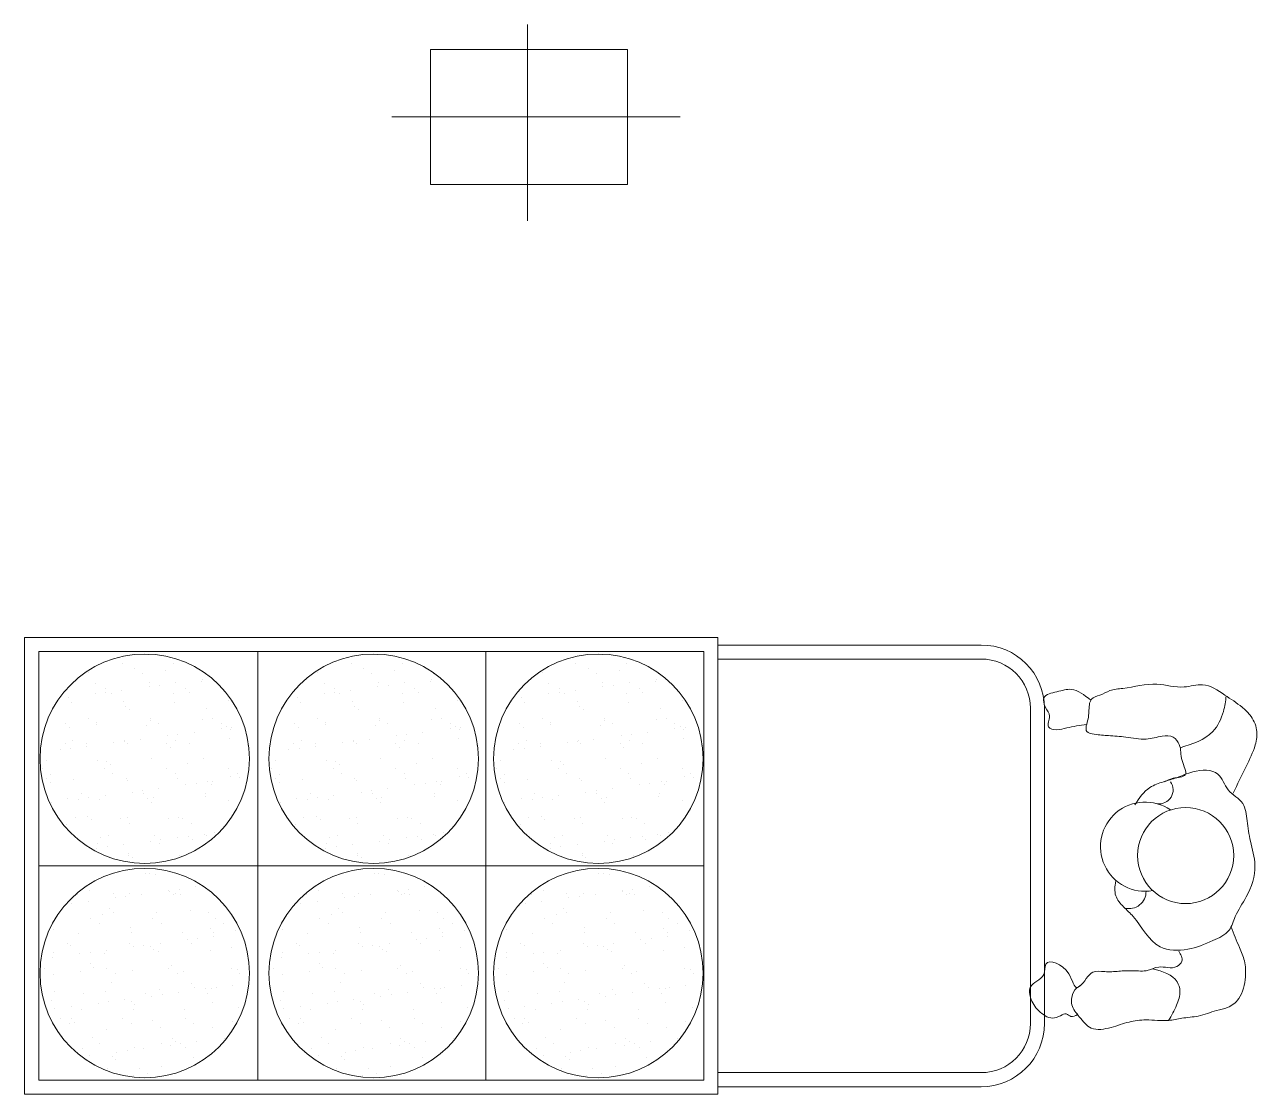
# Model space of a CAD drawing. Header units: millimetres. Extents: x 1337 to 8186, y 1899 to 5236.
# Drawn here: x 7066.85 to 7101.02, y 2686.45 to 2716.1 of the extents above; entities that cross this region are included whole.
import ezdxf

# ---------------------------------------------------------------- set-up
doc = ezdxf.new("R2010")
doc.units = ezdxf.units.MM
doc.layers.add('Линия связи (Вновь)', color=3, linetype='Continuous', lineweight=60)
doc.layers.add('Строительный', color=251, linetype='Continuous', lineweight=13)

# ---------------------------------------------------------------- blocks, each defined once
blk = doc.blocks.new('A$C049F4C0A')
at = {"layer": 'Строительный', "ltscale": 100}
for p, q in [((300.177, 264.31), (300.177, 260.826)), ((298.452, 261.469), (298.452, 263.869)), ((301.952, 263.869), (298.452, 263.869)), ((301.952, 261.469), (301.952, 263.869)), ((297.764, 262.669), (302.89, 262.669)), ((298.452, 261.469), (301.952, 261.469)), ((291.238, 253.42), (303.558, 253.42)), ((291.238, 245.3), (291.238, 253.42)), ((303.558, 245.3), (303.558, 253.42)), ((303.558, 253.285), (308.238, 253.285)), ((291.488, 253.17), (303.308, 253.17)), ((291.488, 245.55), (291.488, 253.17)), ((293.439, 253.113), (293.439, 253.113)), ((295.383, 245.55), (295.383, 253.17)), ((297.507, 253.113), (297.507, 253.113)), ((299.435, 245.55), (299.435, 253.17)), ((301.501, 253.113), (301.501, 253.113)), ((303.308, 245.55), (303.308, 253.17)), ((292.972, 252.96), (292.972, 252.96)), ((293.189, 252.866), (293.189, 252.866)), ((293.747, 252.83), (293.747, 252.83)), ((293.879, 252.955), (293.879, 252.955)), ((294.293, 252.868), (294.293, 252.868)), ((297.041, 252.96), (297.041, 252.96)), ((297.258, 252.866), (297.258, 252.866)), ((297.816, 252.83), (297.816, 252.83)), ((297.948, 252.955), (297.948, 252.955)), ((298.362, 252.868), (298.362, 252.868)), ((301.035, 252.96), (301.035, 252.96)), ((301.251, 252.866), (301.251, 252.866)), ((301.809, 252.83), (301.809, 252.83)), ((301.942, 252.955), (301.942, 252.955)), ((302.355, 252.868), (302.355, 252.868)), ((303.558, 253.035), (308.238, 253.035)), ((292.373, 252.802), (292.373, 252.802)), ((293.338, 252.771), (293.338, 252.771)), ((293.452, 252.627), (293.452, 252.627)), ((293.921, 252.61), (293.921, 252.61)), ((294.38, 252.639), (294.38, 252.639)), ((294.402, 252.674), (294.402, 252.674)), ((294.443, 252.773), (294.443, 252.773)), ((296.442, 252.802), (296.442, 252.802)), ((297.407, 252.771), (297.407, 252.771)), ((297.521, 252.627), (297.521, 252.627)), ((297.989, 252.61), (297.989, 252.61)), ((298.449, 252.639), (298.449, 252.639)), ((298.471, 252.674), (298.471, 252.674)), ((298.511, 252.773), (298.511, 252.773)), ((300.435, 252.802), (300.435, 252.802)), ((301.401, 252.771), (301.401, 252.771)), ((301.514, 252.627), (301.514, 252.627)), ((301.983, 252.61), (301.983, 252.61)), ((302.442, 252.639), (302.442, 252.639)), ((302.464, 252.674), (302.464, 252.674)), ((302.505, 252.773), (302.505, 252.773)), ((292.494, 252.593), (292.494, 252.593)), ((292.494, 252.422), (292.494, 252.422)), ((292.678, 252.447), (292.678, 252.447)), ((292.681, 252.519), (292.681, 252.519)), ((292.773, 252.426), (292.773, 252.426)), ((292.966, 252.485), (292.966, 252.485)), ((293.448, 252.548), (293.448, 252.548)), ((293.632, 252.572), (293.632, 252.572)), ((293.877, 252.428), (293.877, 252.428)), ((294.1, 252.507), (294.1, 252.507)), ((294.165, 252.447), (294.165, 252.447)), ((296.562, 252.422), (296.562, 252.422)), ((296.563, 252.593), (296.563, 252.593)), ((296.747, 252.447), (296.747, 252.447)), ((296.75, 252.519), (296.75, 252.519)), ((296.841, 252.426), (296.841, 252.426)), ((297.035, 252.485), (297.035, 252.485)), ((297.517, 252.548), (297.517, 252.548)), ((297.701, 252.572), (297.701, 252.572)), ((297.945, 252.428), (297.945, 252.428)), ((298.169, 252.507), (298.169, 252.507)), ((298.234, 252.447), (298.234, 252.447)), ((300.556, 252.593), (300.556, 252.593)), ((300.556, 252.422), (300.556, 252.422)), ((300.74, 252.447), (300.74, 252.447)), ((300.743, 252.519), (300.743, 252.519)), ((300.835, 252.426), (300.835, 252.426)), ((301.028, 252.485), (301.028, 252.485)), ((301.51, 252.548), (301.51, 252.548)), ((301.695, 252.572), (301.695, 252.572)), ((301.939, 252.428), (301.939, 252.428)), ((302.162, 252.507), (302.162, 252.507)), ((302.227, 252.447), (302.227, 252.447)), ((292.012, 252.359), (292.012, 252.359)), ((292.067, 252.265), (292.067, 252.265)), ((292.995, 252.277), (292.995, 252.277)), ((293.034, 252.196), (293.034, 252.196)), ((293.902, 252.272), (293.902, 252.272)), ((294.474, 252.164), (294.474, 252.164)), ((294.859, 252.307), (294.859, 252.307)), ((296.081, 252.359), (296.081, 252.359)), ((296.135, 252.265), (296.135, 252.265)), ((297.064, 252.277), (297.064, 252.277)), ((297.103, 252.196), (297.103, 252.196)), ((297.971, 252.272), (297.971, 252.272)), ((298.543, 252.164), (298.543, 252.164)), ((298.928, 252.307), (298.928, 252.307)), ((300.074, 252.359), (300.074, 252.359)), ((300.129, 252.265), (300.129, 252.265)), ((301.057, 252.277), (301.057, 252.277)), ((301.096, 252.196), (301.096, 252.196)), ((301.964, 252.272), (301.964, 252.272)), ((302.536, 252.164), (302.536, 252.164)), ((302.921, 252.307), (302.921, 252.307)), ((292.371, 251.977), (292.371, 251.977)), ((293.099, 252.136), (293.099, 252.136)), ((293.474, 251.944), (293.474, 251.944)), ((293.475, 251.979), (293.475, 251.979)), ((294.402, 251.956), (294.402, 251.956)), ((294.579, 251.981), (294.579, 251.981)), ((296.44, 251.977), (296.44, 251.977)), ((297.168, 252.136), (297.168, 252.136)), ((297.543, 251.944), (297.543, 251.944)), ((297.544, 251.979), (297.544, 251.979)), ((298.471, 251.956), (298.471, 251.956)), ((298.648, 251.981), (298.648, 251.981)), ((300.433, 251.977), (300.433, 251.977)), ((301.162, 252.136), (301.162, 252.136)), ((301.536, 251.944), (301.536, 251.944)), ((301.537, 251.979), (301.537, 251.979)), ((302.464, 251.956), (302.464, 251.956)), ((302.642, 251.981), (302.642, 251.981)), ((309.113, 246.56), (309.113, 252.16)), ((309.363, 246.56), (309.363, 252.16)), ((291.968, 251.884), (291.968, 251.884)), ((292.034, 251.825), (292.034, 251.825)), ((292.517, 251.91), (292.517, 251.91)), ((292.521, 251.881), (292.521, 251.881)), ((293.408, 251.853), (293.408, 251.853)), ((293.625, 251.883), (293.625, 251.883)), ((294.248, 251.735), (294.248, 251.735)), ((294.729, 251.885), (294.729, 251.885)), ((294.729, 251.799), (294.729, 251.799)), ((294.827, 251.841), (294.827, 251.841)), ((294.892, 251.781), (294.892, 251.781)), ((294.914, 251.823), (294.914, 251.823)), ((296.037, 251.884), (296.037, 251.884)), ((296.102, 251.825), (296.102, 251.825)), ((296.585, 251.91), (296.585, 251.91)), ((296.589, 251.881), (296.589, 251.881)), ((297.477, 251.853), (297.477, 251.853)), ((297.694, 251.883), (297.694, 251.883)), ((298.316, 251.735), (298.316, 251.735)), ((298.798, 251.885), (298.798, 251.885)), ((298.798, 251.799), (298.798, 251.799)), ((298.895, 251.841), (298.895, 251.841)), ((298.961, 251.781), (298.961, 251.781)), ((298.982, 251.823), (298.982, 251.823)), ((300.03, 251.884), (300.03, 251.884)), ((300.096, 251.825), (300.096, 251.825)), ((300.579, 251.91), (300.579, 251.91)), ((300.583, 251.881), (300.583, 251.881)), ((301.47, 251.853), (301.47, 251.853)), ((301.687, 251.883), (301.687, 251.883)), ((302.31, 251.735), (302.31, 251.735)), ((302.791, 251.885), (302.791, 251.885)), ((302.791, 251.799), (302.791, 251.799)), ((302.889, 251.841), (302.889, 251.841)), ((302.954, 251.781), (302.954, 251.781)), ((302.976, 251.823), (302.976, 251.823)), ((291.955, 251.536), (291.955, 251.536)), ((292.089, 251.582), (292.089, 251.582)), ((292.342, 251.542), (292.342, 251.542)), ((292.82, 251.547), (292.82, 251.547)), ((293.005, 251.572), (293.005, 251.572)), ((293.017, 251.593), (293.017, 251.593)), ((293.059, 251.538), (293.059, 251.538)), ((293.293, 251.61), (293.293, 251.61)), ((293.761, 251.53), (293.761, 251.53)), ((293.775, 251.673), (293.775, 251.673)), ((293.924, 251.589), (293.924, 251.589)), ((293.959, 251.697), (293.959, 251.697)), ((294.163, 251.54), (294.163, 251.54)), ((294.882, 251.624), (294.882, 251.624)), ((296.024, 251.536), (296.024, 251.536)), ((296.158, 251.582), (296.158, 251.582)), ((296.411, 251.542), (296.411, 251.542)), ((296.889, 251.547), (296.889, 251.547)), ((297.074, 251.572), (297.074, 251.572)), ((297.086, 251.593), (297.086, 251.593)), ((297.128, 251.538), (297.128, 251.538)), ((297.362, 251.61), (297.362, 251.61)), ((297.83, 251.53), (297.83, 251.53)), ((297.844, 251.673), (297.844, 251.673)), ((297.993, 251.589), (297.993, 251.589)), ((298.028, 251.697), (298.028, 251.697)), ((298.232, 251.54), (298.232, 251.54)), ((298.95, 251.624), (298.95, 251.624)), ((300.017, 251.536), (300.017, 251.536)), ((300.151, 251.582), (300.151, 251.582)), ((300.404, 251.542), (300.404, 251.542)), ((300.883, 251.547), (300.883, 251.547)), ((301.067, 251.572), (301.067, 251.572)), ((301.079, 251.593), (301.079, 251.593)), ((301.121, 251.538), (301.121, 251.538)), ((301.355, 251.61), (301.355, 251.61)), ((301.823, 251.53), (301.823, 251.53)), ((301.837, 251.673), (301.837, 251.673)), ((301.986, 251.589), (301.986, 251.589)), ((302.021, 251.697), (302.021, 251.697)), ((302.225, 251.54), (302.225, 251.54)), ((302.944, 251.624), (302.944, 251.624)), ((291.866, 251.422), (291.866, 251.422)), ((292.051, 251.446), (292.051, 251.446)), ((292.339, 251.484), (292.339, 251.484)), ((293.826, 251.47), (293.826, 251.47)), ((295.2, 251.498), (295.2, 251.498)), ((295.935, 251.422), (295.935, 251.422)), ((296.119, 251.446), (296.119, 251.446)), ((296.408, 251.484), (296.408, 251.484)), ((297.895, 251.47), (297.895, 251.47)), ((299.269, 251.498), (299.269, 251.498)), ((299.928, 251.422), (299.928, 251.422)), ((300.113, 251.446), (300.113, 251.446)), ((300.401, 251.484), (300.401, 251.484)), ((301.888, 251.47), (301.888, 251.47)), ((303.263, 251.498), (303.263, 251.498)), ((291.553, 251.087), (291.553, 251.087)), ((291.632, 251.231), (291.632, 251.231)), ((292.539, 251.227), (292.539, 251.227)), ((292.658, 251.089), (292.658, 251.089)), ((292.695, 251.218), (292.695, 251.218)), ((292.76, 251.159), (292.76, 251.159)), ((293.497, 251.261), (293.497, 251.261)), ((293.762, 251.091), (293.762, 251.091)), ((294.135, 251.187), (294.135, 251.187)), ((294.425, 251.273), (294.425, 251.273)), ((294.866, 251.093), (294.866, 251.093)), ((295.622, 251.087), (295.622, 251.087)), ((295.701, 251.231), (295.701, 251.231)), ((296.608, 251.227), (296.608, 251.227)), ((296.726, 251.089), (296.726, 251.089)), ((296.764, 251.218), (296.764, 251.218)), ((296.829, 251.159), (296.829, 251.159)), ((297.565, 251.261), (297.565, 251.261)), ((297.83, 251.091), (297.83, 251.091)), ((298.203, 251.187), (298.203, 251.187)), ((298.493, 251.273), (298.493, 251.273)), ((298.935, 251.093), (298.935, 251.093)), ((299.616, 251.087), (299.616, 251.087)), ((299.694, 251.231), (299.694, 251.231)), ((300.601, 251.227), (300.601, 251.227)), ((300.72, 251.089), (300.72, 251.089)), ((300.757, 251.218), (300.757, 251.218)), ((300.822, 251.159), (300.822, 251.159)), ((301.559, 251.261), (301.559, 251.261)), ((301.824, 251.091), (301.824, 251.091)), ((302.197, 251.187), (302.197, 251.187)), ((302.487, 251.273), (302.487, 251.273)), ((302.928, 251.093), (302.928, 251.093)), ((291.629, 250.907), (291.629, 250.907)), ((291.695, 250.847), (291.695, 250.847)), ((291.703, 250.992), (291.703, 250.992)), ((292.111, 250.898), (292.111, 250.898)), ((292.807, 250.994), (292.807, 250.994)), ((293.039, 250.91), (293.039, 250.91)), ((293.069, 250.876), (293.069, 250.876)), ((293.911, 250.996), (293.911, 250.996)), ((293.946, 250.906), (293.946, 250.906)), ((294.488, 250.864), (294.488, 250.864)), ((294.575, 250.86), (294.575, 250.86)), ((294.904, 250.94), (294.904, 250.94)), ((295.015, 250.998), (295.015, 250.998)), ((295.056, 250.924), (295.056, 250.924)), ((295.698, 250.907), (295.698, 250.907)), ((295.763, 250.847), (295.763, 250.847)), ((295.772, 250.992), (295.772, 250.992)), ((296.18, 250.898), (296.18, 250.898)), ((296.876, 250.994), (296.876, 250.994)), ((297.108, 250.91), (297.108, 250.91)), ((297.138, 250.876), (297.138, 250.876)), ((297.98, 250.996), (297.98, 250.996)), ((298.015, 250.906), (298.015, 250.906)), ((298.556, 250.864), (298.556, 250.864)), ((298.643, 250.86), (298.643, 250.86)), ((298.973, 250.94), (298.973, 250.94)), ((299.084, 250.998), (299.084, 250.998)), ((299.125, 250.924), (299.125, 250.924)), ((299.691, 250.907), (299.691, 250.907)), ((299.757, 250.847), (299.757, 250.847)), ((299.765, 250.992), (299.765, 250.992)), ((300.174, 250.898), (300.174, 250.898)), ((300.869, 250.994), (300.869, 250.994)), ((301.102, 250.91), (301.102, 250.91)), ((301.131, 250.876), (301.131, 250.876)), ((301.973, 250.996), (301.973, 250.996)), ((302.009, 250.906), (302.009, 250.906)), ((302.55, 250.864), (302.55, 250.864)), ((302.637, 250.86), (302.637, 250.86)), ((302.966, 250.94), (302.966, 250.94)), ((303.077, 250.998), (303.077, 250.998)), ((303.118, 250.924), (303.118, 250.924)), ((292.241, 250.649), (292.241, 250.649)), ((293.147, 250.672), (293.147, 250.672)), ((293.332, 250.697), (293.332, 250.697)), ((293.345, 250.651), (293.345, 250.651)), ((293.62, 250.735), (293.62, 250.735)), ((294.102, 250.798), (294.102, 250.798)), ((294.286, 250.822), (294.286, 250.822)), ((294.449, 250.653), (294.449, 250.653)), ((294.553, 250.804), (294.553, 250.804)), ((296.31, 250.649), (296.31, 250.649)), ((297.216, 250.672), (297.216, 250.672)), ((297.401, 250.697), (297.401, 250.697)), ((297.414, 250.651), (297.414, 250.651)), ((297.689, 250.735), (297.689, 250.735)), ((298.17, 250.798), (298.17, 250.798)), ((298.355, 250.822), (298.355, 250.822)), ((298.518, 250.653), (298.518, 250.653)), ((298.622, 250.804), (298.622, 250.804)), ((300.303, 250.649), (300.303, 250.649)), ((301.209, 250.672), (301.209, 250.672)), ((301.394, 250.697), (301.394, 250.697)), ((301.407, 250.651), (301.407, 250.651)), ((301.682, 250.735), (301.682, 250.735)), ((302.164, 250.798), (302.164, 250.798)), ((302.348, 250.822), (302.348, 250.822)), ((302.512, 250.653), (302.512, 250.653)), ((302.615, 250.804), (302.615, 250.804)), ((291.711, 250.483), (291.711, 250.483)), ((292.003, 250.565), (292.003, 250.565)), ((292.193, 250.547), (292.193, 250.547)), ((292.378, 250.571), (292.378, 250.571)), ((292.561, 250.543), (292.561, 250.543)), ((292.666, 250.609), (292.666, 250.609)), ((293.422, 250.553), (293.422, 250.553)), ((293.487, 250.493), (293.487, 250.493)), ((293.519, 250.578), (293.519, 250.578)), ((294.447, 250.59), (294.447, 250.59)), ((294.861, 250.521), (294.861, 250.521)), ((295.78, 250.483), (295.78, 250.483)), ((296.072, 250.565), (296.072, 250.565)), ((296.262, 250.547), (296.262, 250.547)), ((296.446, 250.571), (296.446, 250.571)), ((296.63, 250.543), (296.63, 250.543)), ((296.735, 250.609), (296.735, 250.609)), ((297.49, 250.553), (297.49, 250.553)), ((297.556, 250.493), (297.556, 250.493)), ((297.588, 250.578), (297.588, 250.578)), ((298.516, 250.59), (298.516, 250.59)), ((298.93, 250.521), (298.93, 250.521)), ((299.774, 250.483), (299.774, 250.483)), ((300.065, 250.565), (300.065, 250.565)), ((300.255, 250.547), (300.255, 250.547)), ((300.44, 250.571), (300.44, 250.571)), ((300.623, 250.543), (300.623, 250.543)), ((300.728, 250.609), (300.728, 250.609)), ((301.484, 250.553), (301.484, 250.553)), ((301.549, 250.493), (301.549, 250.493)), ((301.581, 250.578), (301.581, 250.578)), ((302.509, 250.59), (302.509, 250.59)), ((302.923, 250.521), (302.923, 250.521)), ((292.134, 250.215), (292.134, 250.215)), ((292.356, 250.241), (292.356, 250.241)), ((292.944, 250.201), (292.944, 250.201)), ((293.062, 250.227), (293.062, 250.227)), ((293.796, 250.21), (293.796, 250.21)), ((293.969, 250.223), (293.969, 250.223)), ((294.048, 250.203), (294.048, 250.203)), ((294.926, 250.257), (294.926, 250.257)), ((296.202, 250.215), (296.202, 250.215)), ((296.425, 250.241), (296.425, 250.241)), ((297.013, 250.201), (297.013, 250.201)), ((297.131, 250.227), (297.131, 250.227)), ((297.864, 250.21), (297.864, 250.21)), ((298.038, 250.223), (298.038, 250.223)), ((298.117, 250.203), (298.117, 250.203)), ((298.995, 250.257), (298.995, 250.257)), ((300.196, 250.215), (300.196, 250.215)), ((300.418, 250.241), (300.418, 250.241)), ((301.006, 250.201), (301.006, 250.201)), ((301.124, 250.227), (301.124, 250.227)), ((301.858, 250.21), (301.858, 250.21)), ((302.031, 250.223), (302.031, 250.223)), ((302.11, 250.203), (302.11, 250.203)), ((302.988, 250.257), (302.988, 250.257)), ((291.989, 250.104), (291.989, 250.104)), ((292.421, 250.182), (292.421, 250.182)), ((293.093, 250.106), (293.093, 250.106)), ((294.198, 250.108), (294.198, 250.108)), ((296.058, 250.104), (296.058, 250.104)), ((296.49, 250.182), (296.49, 250.182)), ((297.162, 250.106), (297.162, 250.106)), ((298.266, 250.108), (298.266, 250.108)), ((300.051, 250.104), (300.051, 250.104)), ((300.483, 250.182), (300.483, 250.182)), ((301.156, 250.106), (301.156, 250.106)), ((302.26, 250.108), (302.26, 250.108)), ((292.528, 249.761), (292.528, 249.761)), ((292.584, 249.86), (292.584, 249.86)), ((292.73, 249.899), (292.73, 249.899)), ((293.474, 249.797), (293.474, 249.797)), ((293.541, 249.895), (293.541, 249.895)), ((293.632, 249.763), (293.632, 249.763)), ((293.659, 249.822), (293.659, 249.822)), ((293.947, 249.86), (293.947, 249.86)), ((294.148, 249.887), (294.148, 249.887)), ((294.214, 249.827), (294.214, 249.827)), ((294.429, 249.923), (294.429, 249.923)), ((294.469, 249.907), (294.469, 249.907)), ((294.613, 249.947), (294.613, 249.947)), ((296.596, 249.761), (296.596, 249.761)), ((296.652, 249.86), (296.652, 249.86)), ((296.798, 249.899), (296.798, 249.899)), ((297.543, 249.797), (297.543, 249.797)), ((297.61, 249.895), (297.61, 249.895)), ((297.7, 249.763), (297.7, 249.763)), ((297.728, 249.822), (297.728, 249.822)), ((298.016, 249.86), (298.016, 249.86)), ((298.217, 249.887), (298.217, 249.887)), ((298.283, 249.827), (298.283, 249.827)), ((298.497, 249.923), (298.497, 249.923)), ((298.538, 249.907), (298.538, 249.907)), ((298.682, 249.947), (298.682, 249.947)), ((300.59, 249.761), (300.59, 249.761)), ((300.646, 249.86), (300.646, 249.86)), ((300.792, 249.899), (300.792, 249.899)), ((301.536, 249.797), (301.536, 249.797)), ((301.603, 249.895), (301.603, 249.895)), ((301.694, 249.763), (301.694, 249.763)), ((301.721, 249.822), (301.721, 249.822)), ((302.009, 249.86), (302.009, 249.86)), ((302.211, 249.887), (302.211, 249.887)), ((302.276, 249.827), (302.276, 249.827)), ((302.491, 249.923), (302.491, 249.923)), ((302.531, 249.907), (302.531, 249.907)), ((302.675, 249.947), (302.675, 249.947)), ((292.52, 249.672), (292.52, 249.672)), ((292.704, 249.696), (292.704, 249.696)), ((292.993, 249.734), (292.993, 249.734)), ((293.083, 249.576), (293.083, 249.576)), ((293.084, 249.544), (293.084, 249.544)), ((293.991, 249.54), (293.991, 249.54)), ((296.589, 249.672), (296.589, 249.672)), ((296.773, 249.696), (296.773, 249.696)), ((297.061, 249.734), (297.061, 249.734)), ((297.151, 249.576), (297.151, 249.576)), ((297.153, 249.544), (297.153, 249.544)), ((298.06, 249.54), (298.06, 249.54)), ((300.582, 249.672), (300.582, 249.672)), ((300.767, 249.696), (300.767, 249.696)), ((301.055, 249.734), (301.055, 249.734)), ((301.145, 249.576), (301.145, 249.576)), ((301.146, 249.544), (301.146, 249.544)), ((302.053, 249.54), (302.053, 249.54)), ((291.488, 249.36), (303.308, 249.36)), ((293.148, 249.516), (293.148, 249.516)), ((297.217, 249.516), (297.217, 249.516)), ((301.21, 249.516), (301.21, 249.516)), ((293.38, 249.218), (293.38, 249.218)), ((293.456, 249.233), (293.456, 249.233)), ((293.564, 249.212), (293.564, 249.212)), ((297.449, 249.218), (297.449, 249.218)), ((297.525, 249.233), (297.525, 249.233)), ((297.632, 249.212), (297.632, 249.212)), ((301.442, 249.218), (301.442, 249.218)), ((301.518, 249.233), (301.518, 249.233)), ((301.626, 249.212), (301.626, 249.212)), ((292.391, 248.922), (292.391, 248.922)), ((293.801, 248.922), (293.801, 248.922)), ((293.809, 248.91), (293.809, 248.91)), ((293.918, 248.875), (293.918, 248.875)), ((293.986, 248.947), (293.986, 248.947)), ((294.274, 248.985), (294.274, 248.985)), ((296.459, 248.922), (296.459, 248.922)), ((297.87, 248.922), (297.87, 248.922)), ((297.878, 248.91), (297.878, 248.91)), ((297.987, 248.875), (297.987, 248.875)), ((298.054, 248.947), (298.054, 248.947)), ((298.343, 248.985), (298.343, 248.985)), ((300.453, 248.922), (300.453, 248.922)), ((301.863, 248.922), (301.863, 248.922)), ((301.871, 248.91), (301.871, 248.91)), ((301.98, 248.875), (301.98, 248.875)), ((302.048, 248.947), (302.048, 248.947)), ((302.336, 248.985), (302.336, 248.985)), ((292.077, 248.695), (292.077, 248.695)), ((292.178, 248.849), (292.178, 248.849)), ((292.365, 248.733), (292.365, 248.733)), ((292.814, 248.873), (292.814, 248.873)), ((292.847, 248.797), (292.847, 248.797)), ((293.031, 248.821), (293.031, 248.821)), ((293.106, 248.861), (293.106, 248.861)), ((293.32, 248.859), (293.32, 248.859)), ((293.875, 248.85), (293.875, 248.85)), ((294.013, 248.856), (294.013, 248.856)), ((296.146, 248.695), (296.146, 248.695)), ((296.247, 248.849), (296.247, 248.849)), ((296.434, 248.733), (296.434, 248.733)), ((296.883, 248.873), (296.883, 248.873)), ((296.916, 248.797), (296.916, 248.797)), ((297.1, 248.821), (297.1, 248.821)), ((297.175, 248.861), (297.175, 248.861)), ((297.388, 248.859), (297.388, 248.859)), ((297.943, 248.85), (297.943, 248.85)), ((298.082, 248.856), (298.082, 248.856)), ((300.139, 248.695), (300.139, 248.695)), ((300.241, 248.849), (300.241, 248.849)), ((300.427, 248.733), (300.427, 248.733)), ((300.876, 248.873), (300.876, 248.873)), ((300.909, 248.797), (300.909, 248.797)), ((301.093, 248.821), (301.093, 248.821)), ((301.169, 248.861), (301.169, 248.861)), ((301.382, 248.859), (301.382, 248.859)), ((301.937, 248.85), (301.937, 248.85)), ((302.076, 248.856), (302.076, 248.856)), ((292.628, 248.494), (292.628, 248.494)), ((292.743, 248.598), (292.743, 248.598)), ((292.809, 248.539), (292.809, 248.539)), ((293.586, 248.528), (293.586, 248.528)), ((294.183, 248.567), (294.183, 248.567)), ((294.514, 248.54), (294.514, 248.54)), ((296.697, 248.494), (296.697, 248.494)), ((296.812, 248.598), (296.812, 248.598)), ((296.878, 248.539), (296.878, 248.539)), ((297.655, 248.528), (297.655, 248.528)), ((298.252, 248.567), (298.252, 248.567)), ((298.583, 248.54), (298.583, 248.54)), ((300.69, 248.494), (300.69, 248.494)), ((300.806, 248.598), (300.806, 248.598)), ((300.871, 248.539), (300.871, 248.539)), ((301.648, 248.528), (301.648, 248.528)), ((302.245, 248.567), (302.245, 248.567)), ((302.576, 248.54), (302.576, 248.54)), ((291.743, 248.227), (291.743, 248.227)), ((292.412, 248.423), (292.412, 248.423)), ((292.562, 248.328), (292.562, 248.328)), ((293.117, 248.256), (293.117, 248.256)), ((293.517, 248.425), (293.517, 248.425)), ((293.666, 248.33), (293.666, 248.33)), ((294.536, 248.244), (294.536, 248.244)), ((294.621, 248.427), (294.621, 248.427)), ((294.77, 248.332), (294.77, 248.332)), ((295.812, 248.227), (295.812, 248.227)), ((296.481, 248.423), (296.481, 248.423)), ((296.631, 248.328), (296.631, 248.328)), ((297.186, 248.256), (297.186, 248.256)), ((297.585, 248.425), (297.585, 248.425)), ((297.735, 248.33), (297.735, 248.33)), ((298.605, 248.244), (298.605, 248.244)), ((298.689, 248.427), (298.689, 248.427)), ((298.839, 248.332), (298.839, 248.332)), ((299.805, 248.227), (299.805, 248.227)), ((300.475, 248.423), (300.475, 248.423)), ((300.624, 248.328), (300.624, 248.328)), ((301.179, 248.256), (301.179, 248.256)), ((301.579, 248.425), (301.579, 248.425)), ((301.728, 248.33), (301.728, 248.33)), ((302.598, 248.244), (302.598, 248.244)), ((302.683, 248.427), (302.683, 248.427)), ((302.832, 248.332), (302.832, 248.332)), ((292.201, 248.166), (292.201, 248.166)), ((293.129, 248.178), (293.129, 248.178)), ((294.036, 248.173), (294.036, 248.173)), ((294.128, 248.048), (294.128, 248.048)), ((294.313, 248.072), (294.313, 248.072)), ((294.601, 248.184), (294.601, 248.184)), ((294.601, 248.11), (294.601, 248.11)), ((294.993, 248.208), (294.993, 248.208)), ((295.082, 248.173), (295.082, 248.173)), ((296.269, 248.166), (296.269, 248.166)), ((297.198, 248.178), (297.198, 248.178)), ((298.105, 248.173), (298.105, 248.173)), ((298.197, 248.048), (298.197, 248.048)), ((298.381, 248.072), (298.381, 248.072)), ((298.67, 248.184), (298.67, 248.184)), ((298.67, 248.11), (298.67, 248.11)), ((299.062, 248.208), (299.062, 248.208)), ((299.151, 248.173), (299.151, 248.173)), ((300.263, 248.166), (300.263, 248.166)), ((301.191, 248.178), (301.191, 248.178)), ((302.098, 248.173), (302.098, 248.173)), ((302.19, 248.048), (302.19, 248.048)), ((302.375, 248.072), (302.375, 248.072)), ((302.663, 248.184), (302.663, 248.184)), ((302.663, 248.11), (302.663, 248.11)), ((303.055, 248.208), (303.055, 248.208)), ((303.145, 248.173), (303.145, 248.173)), ((291.744, 247.815), (291.744, 247.815)), ((291.996, 247.983), (291.996, 247.983)), ((292.051, 247.945), (292.051, 247.945)), ((292.219, 247.796), (292.219, 247.796)), ((292.404, 247.821), (292.404, 247.821)), ((292.651, 247.811), (292.651, 247.811)), ((292.692, 247.858), (292.692, 247.858)), ((293.1, 247.985), (293.1, 247.985)), ((293.174, 247.922), (293.174, 247.922)), ((293.358, 247.946), (293.358, 247.946)), ((293.47, 247.933), (293.47, 247.933)), ((293.536, 247.873), (293.536, 247.873)), ((293.608, 247.845), (293.608, 247.845)), ((293.646, 247.984), (293.646, 247.984)), ((294.204, 247.987), (294.204, 247.987)), ((294.536, 247.857), (294.536, 247.857)), ((294.91, 247.901), (294.91, 247.901)), ((295.812, 247.815), (295.812, 247.815)), ((296.065, 247.983), (296.065, 247.983)), ((296.12, 247.945), (296.12, 247.945)), ((296.288, 247.796), (296.288, 247.796)), ((296.473, 247.821), (296.473, 247.821)), ((296.719, 247.811), (296.719, 247.811)), ((296.761, 247.858), (296.761, 247.858)), ((297.169, 247.985), (297.169, 247.985)), ((297.242, 247.922), (297.242, 247.922)), ((297.427, 247.946), (297.427, 247.946)), ((297.539, 247.933), (297.539, 247.933)), ((297.604, 247.873), (297.604, 247.873)), ((297.677, 247.845), (297.677, 247.845)), ((297.715, 247.984), (297.715, 247.984)), ((298.273, 247.987), (298.273, 247.987)), ((298.605, 247.857), (298.605, 247.857)), ((298.979, 247.901), (298.979, 247.901)), ((299.806, 247.815), (299.806, 247.815)), ((300.058, 247.983), (300.058, 247.983)), ((300.114, 247.945), (300.114, 247.945)), ((300.281, 247.796), (300.281, 247.796)), ((300.466, 247.821), (300.466, 247.821)), ((300.713, 247.811), (300.713, 247.811)), ((300.754, 247.858), (300.754, 247.858)), ((301.162, 247.985), (301.162, 247.985)), ((301.236, 247.922), (301.236, 247.922)), ((301.42, 247.946), (301.42, 247.946)), ((301.532, 247.933), (301.532, 247.933)), ((301.598, 247.873), (301.598, 247.873)), ((301.67, 247.845), (301.67, 247.845)), ((301.709, 247.984), (301.709, 247.984)), ((302.266, 247.987), (302.266, 247.987)), ((302.598, 247.857), (302.598, 247.857)), ((302.972, 247.901), (302.972, 247.901)), ((291.738, 247.733), (291.738, 247.733)), ((292.404, 247.621), (292.404, 247.621)), ((292.47, 247.561), (292.47, 247.561)), ((293.844, 247.59), (293.844, 247.59)), ((295.806, 247.733), (295.806, 247.733)), ((296.473, 247.621), (296.473, 247.621)), ((296.538, 247.561), (296.538, 247.561)), ((297.913, 247.59), (297.913, 247.59)), ((299.8, 247.733), (299.8, 247.733)), ((300.466, 247.621), (300.466, 247.621)), ((300.532, 247.561), (300.532, 247.561)), ((301.906, 247.59), (301.906, 247.59)), ((291.595, 247.533), (291.595, 247.533)), ((291.744, 247.438), (291.744, 247.438)), ((292.223, 247.483), (292.223, 247.483)), ((292.699, 247.535), (292.699, 247.535)), ((292.848, 247.44), (292.848, 247.44)), ((293.151, 247.494), (293.151, 247.494)), ((293.803, 247.537), (293.803, 247.537)), ((293.952, 247.442), (293.952, 247.442)), ((294.058, 247.49), (294.058, 247.49)), ((294.907, 247.539), (294.907, 247.539)), ((295.016, 247.525), (295.016, 247.525)), ((295.057, 247.444), (295.057, 247.444)), ((295.663, 247.533), (295.663, 247.533)), ((295.813, 247.438), (295.813, 247.438)), ((296.292, 247.483), (296.292, 247.483)), ((296.768, 247.535), (296.768, 247.535)), ((296.917, 247.44), (296.917, 247.44)), ((297.22, 247.494), (297.22, 247.494)), ((297.872, 247.537), (297.872, 247.537)), ((298.021, 247.442), (298.021, 247.442)), ((298.127, 247.49), (298.127, 247.49)), ((298.976, 247.539), (298.976, 247.539)), ((299.084, 247.525), (299.084, 247.525)), ((299.125, 247.444), (299.125, 247.444)), ((299.657, 247.533), (299.657, 247.533)), ((299.806, 247.438), (299.806, 247.438)), ((300.285, 247.483), (300.285, 247.483)), ((300.761, 247.535), (300.761, 247.535)), ((300.91, 247.44), (300.91, 247.44)), ((301.213, 247.494), (301.213, 247.494)), ((301.865, 247.537), (301.865, 247.537)), ((302.015, 247.442), (302.015, 247.442)), ((302.12, 247.49), (302.12, 247.49)), ((302.969, 247.539), (302.969, 247.539)), ((303.078, 247.525), (303.078, 247.525)), ((303.119, 247.444), (303.119, 247.444)), ((291.766, 247.132), (291.766, 247.132)), ((292.673, 247.128), (292.673, 247.128)), ((292.778, 247.279), (292.778, 247.279)), ((293.631, 247.162), (293.631, 247.162)), ((294.197, 247.267), (294.197, 247.267)), ((294.262, 247.207), (294.262, 247.207)), ((294.455, 247.173), (294.455, 247.173)), ((294.559, 247.174), (294.559, 247.174)), ((294.639, 247.197), (294.639, 247.197)), ((294.928, 247.235), (294.928, 247.235)), ((295.835, 247.132), (295.835, 247.132)), ((296.742, 247.128), (296.742, 247.128)), ((296.847, 247.279), (296.847, 247.279)), ((297.699, 247.162), (297.699, 247.162)), ((298.266, 247.267), (298.266, 247.267)), ((298.331, 247.207), (298.331, 247.207)), ((298.524, 247.173), (298.524, 247.173)), ((298.627, 247.174), (298.627, 247.174)), ((298.708, 247.197), (298.708, 247.197)), ((298.996, 247.235), (298.996, 247.235)), ((299.828, 247.132), (299.828, 247.132)), ((300.735, 247.128), (300.735, 247.128)), ((300.84, 247.279), (300.84, 247.279)), ((301.693, 247.162), (301.693, 247.162)), ((302.259, 247.267), (302.259, 247.267)), ((302.324, 247.207), (302.324, 247.207)), ((302.517, 247.173), (302.517, 247.173)), ((302.621, 247.174), (302.621, 247.174)), ((302.702, 247.197), (302.702, 247.197)), ((302.99, 247.235), (302.99, 247.235)), ((291.712, 246.968), (291.712, 246.968)), ((292.282, 247.095), (292.282, 247.095)), ((292.546, 246.921), (292.546, 246.921)), ((292.731, 246.946), (292.731, 246.946)), ((293.019, 246.984), (293.019, 246.984)), ((293.131, 246.955), (293.131, 246.955)), ((293.387, 247.097), (293.387, 247.097)), ((293.501, 247.047), (293.501, 247.047)), ((293.685, 247.071), (293.685, 247.071)), ((293.973, 247.109), (293.973, 247.109)), ((294.491, 247.099), (294.491, 247.099)), ((294.571, 246.924), (294.571, 246.924)), ((295.781, 246.968), (295.781, 246.968)), ((296.351, 247.095), (296.351, 247.095)), ((296.615, 246.921), (296.615, 246.921)), ((296.799, 246.946), (296.799, 246.946)), ((297.088, 246.984), (297.088, 246.984)), ((297.2, 246.955), (297.2, 246.955)), ((297.455, 247.097), (297.455, 247.097)), ((297.569, 247.047), (297.569, 247.047)), ((297.754, 247.071), (297.754, 247.071)), ((298.042, 247.109), (298.042, 247.109)), ((298.559, 247.099), (298.559, 247.099)), ((298.639, 246.924), (298.639, 246.924)), ((299.774, 246.968), (299.774, 246.968)), ((300.345, 247.095), (300.345, 247.095)), ((300.608, 246.921), (300.608, 246.921)), ((300.793, 246.946), (300.793, 246.946)), ((301.081, 246.984), (301.081, 246.984)), ((301.193, 246.955), (301.193, 246.955)), ((301.449, 247.097), (301.449, 247.097)), ((301.563, 247.047), (301.563, 247.047)), ((301.747, 247.071), (301.747, 247.071)), ((302.035, 247.109), (302.035, 247.109)), ((302.553, 247.099), (302.553, 247.099)), ((302.633, 246.924), (302.633, 246.924)), ((291.776, 246.82), (291.776, 246.82)), ((292.065, 246.858), (292.065, 246.858)), ((292.245, 246.799), (292.245, 246.799)), ((293.173, 246.811), (293.173, 246.811)), ((293.196, 246.896), (293.196, 246.896)), ((294.08, 246.807), (294.08, 246.807)), ((295.038, 246.841), (295.038, 246.841)), ((295.845, 246.82), (295.845, 246.82)), ((296.133, 246.858), (296.133, 246.858)), ((296.314, 246.799), (296.314, 246.799)), ((297.242, 246.811), (297.242, 246.811)), ((297.265, 246.896), (297.265, 246.896)), ((298.149, 246.807), (298.149, 246.807)), ((299.107, 246.841), (299.107, 246.841)), ((299.838, 246.82), (299.838, 246.82)), ((300.127, 246.858), (300.127, 246.858)), ((300.308, 246.799), (300.308, 246.799)), ((301.236, 246.811), (301.236, 246.811)), ((301.258, 246.896), (301.258, 246.896)), ((302.143, 246.807), (302.143, 246.807)), ((303.1, 246.841), (303.1, 246.841)), ((291.881, 246.646), (291.881, 246.646)), ((292.031, 246.55), (292.031, 246.55)), ((292.065, 246.644), (292.065, 246.644)), ((292.131, 246.584), (292.131, 246.584)), ((292.985, 246.648), (292.985, 246.648)), ((293.135, 246.552), (293.135, 246.552)), ((293.505, 246.613), (293.505, 246.613)), ((293.653, 246.479), (293.653, 246.479)), ((294.089, 246.65), (294.089, 246.65)), ((294.239, 246.554), (294.239, 246.554)), ((294.581, 246.491), (294.581, 246.491)), ((294.924, 246.601), (294.924, 246.601)), ((294.989, 246.541), (294.989, 246.541)), ((295.95, 246.646), (295.95, 246.646)), ((296.099, 246.55), (296.099, 246.55)), ((296.134, 246.644), (296.134, 246.644)), ((296.199, 246.584), (296.199, 246.584)), ((297.054, 246.648), (297.054, 246.648)), ((297.203, 246.552), (297.203, 246.552)), ((297.574, 246.613), (297.574, 246.613)), ((297.722, 246.479), (297.722, 246.479)), ((298.158, 246.65), (298.158, 246.65)), ((298.308, 246.554), (298.308, 246.554)), ((298.65, 246.491), (298.65, 246.491)), ((298.992, 246.601), (298.992, 246.601)), ((299.058, 246.541), (299.058, 246.541)), ((299.943, 246.646), (299.943, 246.646)), ((300.093, 246.55), (300.093, 246.55)), ((300.127, 246.644), (300.127, 246.644)), ((300.193, 246.584), (300.193, 246.584)), ((301.047, 246.648), (301.047, 246.648)), ((301.197, 246.552), (301.197, 246.552)), ((301.567, 246.613), (301.567, 246.613)), ((301.715, 246.479), (301.715, 246.479)), ((302.151, 246.65), (302.151, 246.65)), ((302.301, 246.554), (302.301, 246.554)), ((302.643, 246.491), (302.643, 246.491)), ((302.986, 246.601), (302.986, 246.601)), ((303.051, 246.541), (303.051, 246.541)), ((292.439, 246.302), (292.439, 246.302)), ((292.695, 246.444), (292.695, 246.444)), ((293.858, 246.29), (293.858, 246.29)), ((294.782, 246.298), (294.782, 246.298)), ((296.508, 246.302), (296.508, 246.302)), ((296.764, 246.444), (296.764, 246.444)), ((297.926, 246.29), (297.926, 246.29)), ((298.851, 246.298), (298.851, 246.298)), ((300.501, 246.302), (300.501, 246.302)), ((300.757, 246.444), (300.757, 246.444)), ((301.92, 246.29), (301.92, 246.29)), ((302.844, 246.298), (302.844, 246.298)), ((292.268, 246.116), (292.268, 246.116)), ((292.569, 246.207), (292.569, 246.207)), ((292.873, 246.046), (292.873, 246.046)), ((293.058, 246.071), (293.058, 246.071)), ((293.196, 246.128), (293.196, 246.128)), ((293.346, 246.109), (293.346, 246.109)), ((293.673, 246.209), (293.673, 246.209)), ((293.827, 246.172), (293.827, 246.172)), ((293.923, 246.23), (293.923, 246.23)), ((294.012, 246.196), (294.012, 246.196)), ((294.103, 246.124), (294.103, 246.124)), ((294.3, 246.234), (294.3, 246.234)), ((296.336, 246.116), (296.336, 246.116)), ((296.638, 246.207), (296.638, 246.207)), ((296.942, 246.046), (296.942, 246.046)), ((297.126, 246.071), (297.126, 246.071)), ((297.265, 246.128), (297.265, 246.128)), ((297.415, 246.109), (297.415, 246.109)), ((297.742, 246.209), (297.742, 246.209)), ((297.896, 246.172), (297.896, 246.172)), ((297.992, 246.23), (297.992, 246.23)), ((298.081, 246.196), (298.081, 246.196)), ((298.172, 246.124), (298.172, 246.124)), ((298.369, 246.234), (298.369, 246.234)), ((300.33, 246.116), (300.33, 246.116)), ((300.631, 246.207), (300.631, 246.207)), ((300.935, 246.046), (300.935, 246.046)), ((301.12, 246.071), (301.12, 246.071)), ((301.258, 246.128), (301.258, 246.128)), ((301.408, 246.109), (301.408, 246.109)), ((301.735, 246.209), (301.735, 246.209)), ((301.89, 246.172), (301.89, 246.172)), ((301.985, 246.23), (301.985, 246.23)), ((302.074, 246.196), (302.074, 246.196)), ((302.165, 246.124), (302.165, 246.124)), ((302.362, 246.234), (302.362, 246.234)), ((292.391, 245.983), (292.391, 245.983)), ((292.792, 245.978), (292.792, 245.978)), ((292.857, 245.919), (292.857, 245.919)), ((294.232, 245.947), (294.232, 245.947)), ((296.46, 245.983), (296.46, 245.983)), ((296.861, 245.978), (296.861, 245.978)), ((296.926, 245.919), (296.926, 245.919)), ((298.3, 245.947), (298.3, 245.947)), ((300.454, 245.983), (300.454, 245.983)), ((300.854, 245.978), (300.854, 245.978)), ((300.919, 245.919), (300.919, 245.919)), ((302.294, 245.947), (302.294, 245.947)), ((292.718, 245.761), (292.718, 245.761)), ((293.166, 245.636), (293.166, 245.636)), ((293.271, 245.76), (293.271, 245.76)), ((293.421, 245.665), (293.421, 245.665)), ((293.675, 245.796), (293.675, 245.796)), ((296.786, 245.761), (296.786, 245.761)), ((297.234, 245.636), (297.234, 245.636)), ((297.34, 245.76), (297.34, 245.76)), ((297.49, 245.665), (297.49, 245.665)), ((297.744, 245.796), (297.744, 245.796)), ((300.78, 245.761), (300.78, 245.761)), ((301.228, 245.636), (301.228, 245.636)), ((301.334, 245.76), (301.334, 245.76)), ((301.483, 245.665), (301.483, 245.665)), ((301.737, 245.796), (301.737, 245.796)), ((303.558, 245.685), (308.238, 245.685)), ((291.488, 245.55), (303.308, 245.55)), ((303.558, 245.435), (308.238, 245.435)), ((291.238, 245.3), (303.558, 245.3))]:
    blk.add_line(p, q, dxfattribs=at)
for centre, radius in [((293.372, 251.264), 1.861), ((297.441, 251.264), 1.861), ((301.434, 251.264), 1.861), ((311.871, 249.543), 0.854), ((293.372, 247.455), 1.861), ((297.441, 247.455), 1.861), ((301.434, 247.455), 1.861)]:
    blk.add_circle(centre, radius, dxfattribs=at)
for centre, radius, start, end in [((308.238, 252.16), 1.125, 0, 90), ((308.238, 252.16), 0.875, 0, 90), ((311.401, 250.711), 0.248, 260.5194, 35.2919), ((311.151, 249.701), 0.793, 55.3788, 279.8329), ((310.866, 248.902), 0.302, 255.6253, 1.2603), ((308.238, 246.56), 0.875, 270, 0), ((308.238, 246.56), 1.125, 270, 0)]:
    blk.add_arc(centre, radius, start, end, dxfattribs=at)
for points, knots in [([(312.716, 250.653), (312.792, 250.812), (312.927, 251.095), (313.111, 251.456), (313.16, 251.789), (313.043, 252.028), (312.831, 252.224), (312.555, 252.401), (312.213, 252.638), (311.792, 252.49), (311.318, 252.648), (310.885, 252.515), (310.528, 252.496), (310.367, 252.385), (310.191, 252.356), (310.143, 252.168), (310.166, 251.996), (310.052, 251.736), (310.297, 251.687), (310.514, 251.676), (310.827, 251.652), (311.148, 251.586), (311.418, 251.668), (311.655, 251.679), (311.804, 251.48), (311.762, 251.256), (311.956, 250.935), (311.652, 250.934), (311.54, 250.878), (311.493, 250.855)], [0, 0, 0, 0, 0.528447, 0.941731, 1.212333, 1.503267, 1.696697, 2.072213, 2.507877, 2.837049, 3.322973, 3.937502, 4.168739, 4.363948, 4.527476, 4.636847, 4.888241, 5.112715, 5.251359, 5.505864, 5.814362, 6.178961, 6.466407, 6.665524, 6.831604, 7.120871, 7.380429, 7.605955, 7.773241, 7.773241, 7.773241, 7.773241]), ([(310.112, 251.872), (309.992, 251.856), (309.807, 251.832), (309.599, 251.762), (309.374, 251.813), (309.496, 252.027), (309.37, 252.163), (309.306, 252.401), (309.599, 252.449), (309.884, 252.546), (310.072, 252.396), (310.185, 252.305)], [0, 0, 0, 0, 0.356601, 0.548319, 0.69299, 0.884661, 1.051539, 1.229756, 1.481902, 1.74146, 2.138494, 2.138494, 2.138494, 2.138494]), ([(311.775, 251.46), (311.992, 251.526), (312.345, 251.634), (312.551, 252.062), (312.58, 252.288), (312.592, 252.38)], [0, 0, 0, 0, 0.645298, 1.051107, 1.331019, 1.331019, 1.331019, 1.331019]), ([(310.626, 249.085), (310.615, 248.996), (310.593, 248.823), (310.768, 248.625), (311.061, 248.364), (311.288, 247.853), (311.92, 247.846), (312.308, 248.009), (312.664, 248.168), (312.755, 248.512), (312.995, 248.846), (313.16, 249.323), (313.017, 249.778), (312.963, 250.137), (312.93, 250.513), (312.59, 250.668), (312.481, 251.088), (312.026, 251.063), (311.736, 250.928), (311.474, 250.854), (311.175, 250.756), (311.046, 250.562), (310.967, 250.444)], [0, 0, 0, 0, 0.255034, 0.499067, 0.739724, 1.457702, 1.95223, 2.424941, 2.767146, 3.032933, 3.430783, 4.015976, 4.450772, 4.819954, 5.136, 5.490195, 5.822949, 6.269028, 6.575478, 6.820456, 7.082573, 7.493738, 7.493738, 7.493738, 7.493738]), ([(311.749, 247.846), (311.785, 247.784), (311.846, 247.679), (311.663, 247.501), (311.427, 247.607), (311.184, 247.475), (310.939, 247.503), (310.682, 247.489), (310.453, 247.468), (310.154, 247.521), (310.076, 247.261), (309.894, 247.174), (309.838, 247.042), (309.841, 246.846), (309.992, 246.669), (310.187, 246.414), (310.552, 246.478), (310.851, 246.594), (311.201, 246.639), (311.517, 246.588), (311.821, 246.663), (312.113, 246.677), (312.373, 246.785), (312.638, 246.829), (312.876, 247.022), (312.942, 247.348), (312.936, 247.666), (312.807, 247.952), (312.727, 248.152), (312.678, 248.273)], [0, 0, 0, 0, 0.190422, 0.318103, 0.642523, 0.840858, 1.1092, 1.360078, 1.610937, 1.819994, 2.165681, 2.225196, 2.415108, 2.54893, 2.798019, 3.089845, 3.442314, 3.774706, 4.081689, 4.481433, 4.718978, 5.011091, 5.353806, 5.55377, 5.80956, 6.215406, 6.497507, 6.752092, 7.145345, 7.145345, 7.145345, 7.145345]), ([(309.948, 246.72), (309.908, 246.697), (309.838, 246.656), (309.749, 246.754), (309.634, 246.686), (309.464, 246.621), (309.241, 246.78), (309.111, 246.976), (309.068, 247.276), (309.39, 247.346), (309.341, 247.758), (309.839, 247.55), (309.893, 247.12), (310.011, 247.241), (310.047, 247.277)], [0, 0, 0, 0, 0.120925, 0.213437, 0.319444, 0.468518, 0.750461, 1.020427, 1.203284, 1.534992, 1.72071, 2.161118, 2.45109, 2.578424, 2.578424, 2.578424, 2.578424]), ([(311.285, 247.531), (311.462, 247.483), (311.699, 247.419), (311.794, 247.105), (311.711, 246.865), (311.619, 246.701), (311.569, 246.613)], [0, 0, 0, 0, 0.495698, 0.661833, 0.922047, 1.22809, 1.22809, 1.22809, 1.22809])]:
    blk.add_open_spline(points, degree=3, knots=knots, dxfattribs=at)

msp = doc.modelspace()

# ---------------------------------------------------------------- block references
at = {"layer": 'Линия связи (Вновь)', "xscale": 1.56, "yscale": 1.56, "zscale": 1.56}
msp.add_blockref('A$C049F4C0A', (6612.516, 2303.781), dxfattribs=at)

doc.saveas('drawing.dxf')
